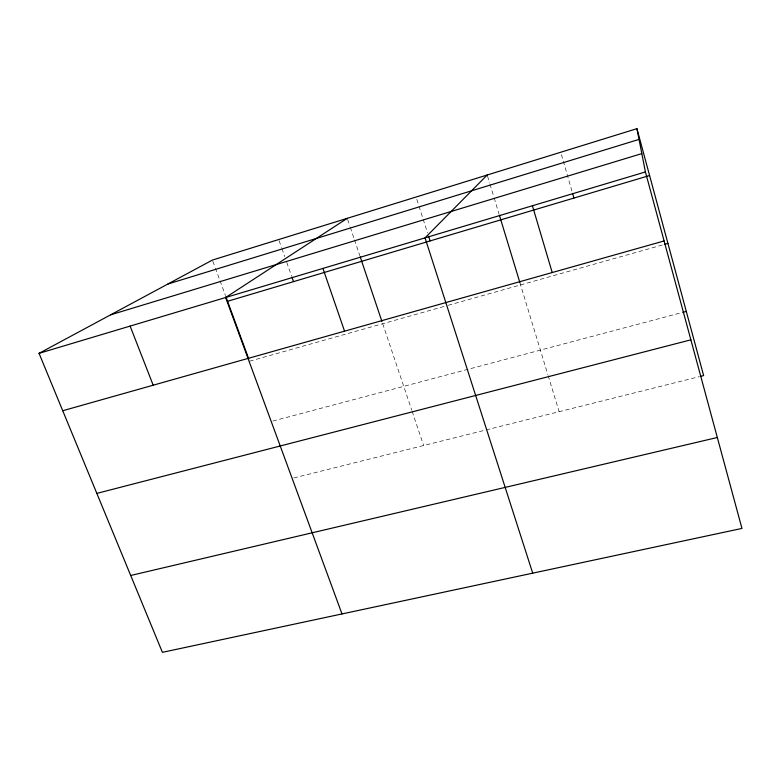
<?xml version="1.0" encoding="UTF-8"?>
<svg xmlns="http://www.w3.org/2000/svg" width="781" height="781" viewBox="0 0 781 781"><rect width="100%" height="100%" fill="white"/><g stroke="black" fill="none" stroke-linecap="round" stroke-linejoin="round"><path stroke-width="0.59" stroke-dasharray="3.9 2.93" d="M249.598 361.203L447.005 305.625M448.177 305.303L664.426 244.414M272.872 421.047L681.598 312.673M293.802 477.952L698.975 376.754M212.832 261.215L214.941 266.936M215.361 268.078L225.465 295.569M279.12 240.675L281.521 247.509M281.921 248.641L284.723 256.607M286.734 262.289L291.538 275.947M347.652 219.451L349.937 226.236M350.308 227.369L354.115 238.683M354.496 239.816L359.816 255.651M382.7 323.734L411.772 410.24M412.153 411.382L423.634 445.521M416.8 199.34L418.645 205.11M419.016 206.272L427.529 232.836M487.539 176.164L489.628 183.057M489.98 184.209L493.826 196.861M494.178 198.003L499.069 214.101M519.882 282.585L547.813 374.509M548.174 375.671L559.118 411.685M561.422 154.531L572.288 192.331"/><path stroke-width="1.17" d="M487.188 175.012L425.059 237.863L532.71 573.166M347.272 218.319L225.631 297.522L342 613.944M636.935 128.66L645.418 171.947L741.95 528.425L162.409 652.34L39.05 353.334L212.412 260.063L636.935 128.66L703.632 375.583L700.137 376.462M167.895 284.02L639.034 139.399M110.56 314.86L641.826 153.603M39.05 353.334L645.418 171.947M227.574 301.29L649.587 175.51M62.734 410.738L664.104 240.948M664.426 244.414L667.94 243.428M682.77 312.361L686.304 311.424M96.834 493.397L690.882 339.833M130.7 575.49L717.329 437.497M130.115 326.097L153.193 385.199M225.885 296.712L248.768 358.948M291.938 277.079L293.539 281.629M322.924 268.42L344.558 331.164M360.197 256.783L381.919 321.421M428.632 236.301L430.116 240.919M499.41 215.253L519.882 282.585M532.417 205.745L552.216 272.54M572.61 193.473L573.928 198.062"/></g></svg>
